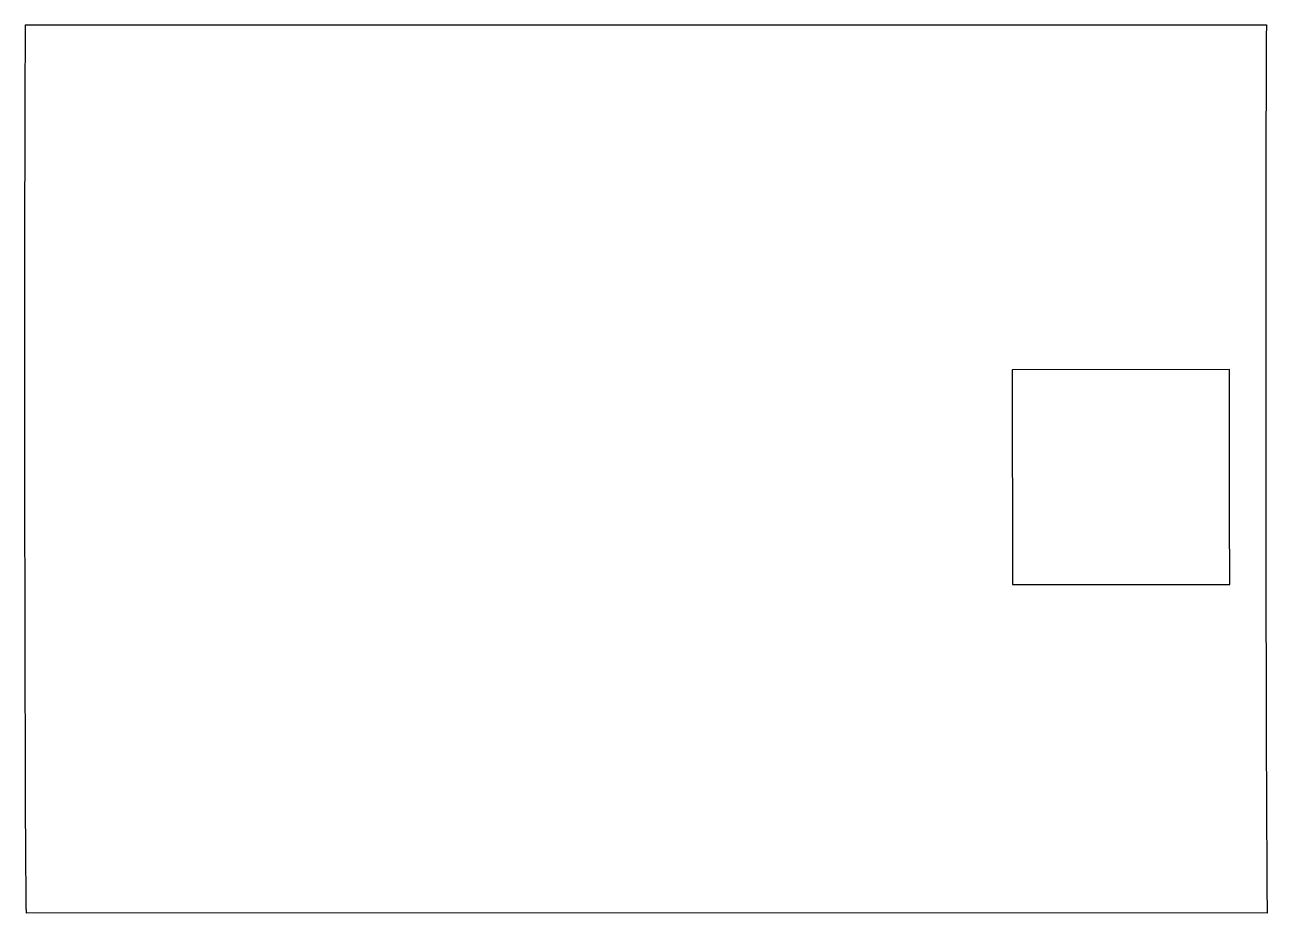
# Model space of a CAD drawing. Header units: millimetres. Extents: x 0 to 515, y 0 to 368.
import ezdxf

# ---------------------------------------------------------------- set-up
doc = ezdxf.new("R2010")
doc.units = ezdxf.units.MM

msp = doc.modelspace()

# ---------------------------------------------------------------- linework, layer by layer
for points in [[(0.04, 296.64), (0.04, 296.64), (0.07, 309.99), (0.07, 310.03), (0.09, 319.98), (0.09, 320.08), (0.09, 320.08), (0.13, 334.69), (0.13, 334.74), (0.19, 348.78), (0.19, 348.8), (0.19, 348.8), (0.2, 351.36), (0.2, 351.38), (0.2, 351.38), (0.21, 353.26), (0.21, 353.3), (0.21, 353.3), (0.22, 355.18), (0.22, 355.21), (0.22, 355.21), (0.23, 357.08), (0.23, 357.11), (0.24, 358.73), (0.24, 358.77), (0.24, 358.77), (0.25, 359.97), (0.25, 360.01), (0.25, 360.01), (0.26, 361.2), (0.26, 361.23), (0.27, 362.42), (0.27, 362.44), (0.27, 362.44), (0.28, 363.62), (0.28, 363.64), (0.28, 363.64), (0.29, 364.8), (0.29, 364.81), (0.3, 365.96), (0.3, 365.97), (0.31, 367.1), (0.31, 367.11), (0.33, 368.22), (514.35, 368.22), (514.33, 366.55), (514.32, 364.85), (514.31, 363.12), (514.3, 361.38), (514.29, 359.62), (514.28, 357.85), (514.27, 355.47), (514.25, 351.88), (514.21, 339.04), (514.17, 325.9), (514.14, 311.99), (514.12, 298.06), (514.1, 279.5), (514.08, 251.67), (514.08, 220.44), (514.09, 189.31), (514.12, 158.31), (514.17, 127.46), (514.23, 96.81), (514.31, 66.37), (514.36, 51.36), (514.42, 38.37), (514.5, 22.06), (514.56, 10.94), (514.58, 8.02), (514.59, 6.4), (514.6, 4.82), (514.62, 3.44), (514.63, 2.22), (514.64, 1.2), (514.65, 0.59), (514.66, 0), (0.65, 0.14), (0.57, 0.13), (0.57, 0.13), (0.57, 0.13), (0.57, 0.14), (0.57, 0.14), (0.65, 0.14), (0.64, 0.45), (0.64, 0.47), (0.64, 0.47), (0.63, 0.8), (0.63, 0.82), (0.62, 1.25), (0.62, 1.27), (0.61, 1.72), (0.61, 1.75), (0.61, 1.75), (0.6, 2.22), (0.6, 2.24), (0.59, 2.75), (0.59, 2.77), (0.51, 2.76), (0.51, 2.77), (0.51, 2.77), (0.59, 2.77), (0.58, 3.27), (0.58, 3.31), (0.58, 3.31), (0.57, 3.85), (0.57, 3.89), (0.56, 4.46), (0.56, 4.48), (0.56, 4.48), (0.55, 5.14), (0.55, 5.16), (0.55, 5.16), (0.54, 5.9), (0.54, 5.92), (0.54, 5.92), (0.54, 6.72), (0.54, 6.73), (0.53, 7.61), (0.53, 7.63), (0.52, 8.54), (0.52, 8.55), (0.51, 9.49), (0.51, 9.51), (0.51, 9.51), (0.5, 11.12), (0.5, 11.14), (0.49, 12.99), (0.49, 13.01), (0.46, 18.01), (0.46, 18.03), (0.46, 18.03), (0.41, 27.85), (0.33, 42.09), (0.33, 42.11), (0.33, 42.11), (0.28, 54.77), (0.28, 54.78), (0.28, 54.78), (0.23, 67.91), (0.23, 67.92), (0.23, 67.92), (0.15, 97.54), (0.15, 97.56), (0.15, 97.56), (0.15, 97.64), (0.15, 97.64), (0.08, 130.68), (0.08, 130.7), (0.08, 130.7), (0.04, 164.08), (0.04, 164.1), (0.04, 164.1), (0.01, 197.66), (0.01, 197.68), (0.01, 197.68), (0, 231.38), (0, 231.4), (0, 231.4), (0.01, 256.78), (0.01, 256.83), (0.01, 256.83), (0.03, 281.53), (0.03, 281.56), (0.04, 296.58)], [(409.08, 195.43), (409.1, 165.73), (409.14, 136.17), (499.15, 136.21), (499.11, 165.71), (499.11, 165.78), (499.11, 165.78), (499.09, 195.41), (499.09, 195.48), (499.09, 195.48), (499.08, 225.29), (409.07, 225.24)]]:
    msp.add_lwpolyline(points, close=True)

doc.saveas('drawing.dxf')
